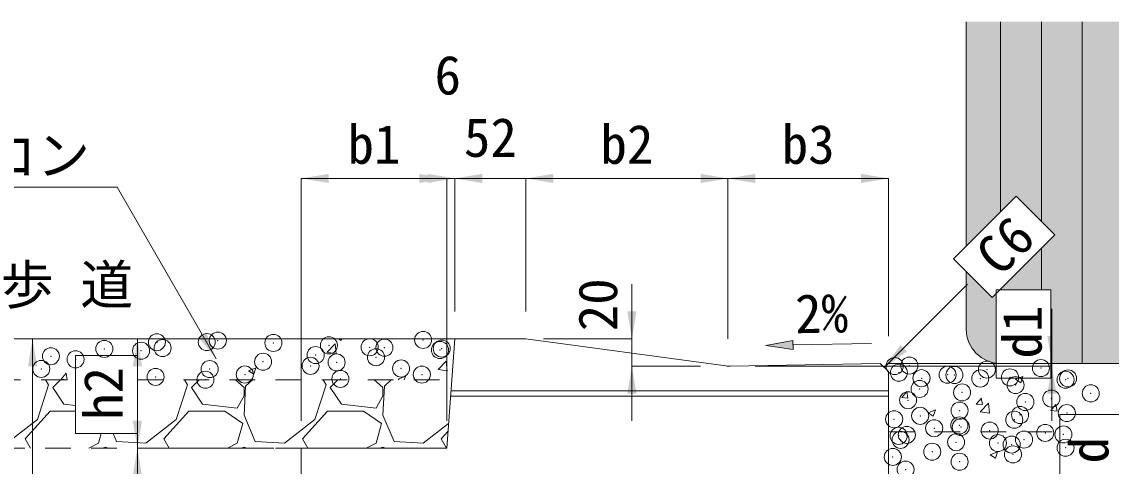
# Model space of a CAD drawing. Units: millimetres at full size. Extents: x 14445 to 39803, y 10010 to 18037.
# Drawn here: x 33709 to 34507, y 14576 to 14901 of the extents above; entities that cross this region are included whole.
import ezdxf
from ezdxf.enums import TextEntityAlignment as Align

# ---------------------------------------------------------------- set-up
doc = ezdxf.new("R2010")
doc.units = ezdxf.units.MM
doc.header["$LTSCALE"] = 25
doc.header["$PDMODE"] = 32
doc.header["$PDSIZE"] = 12.5
doc.linetypes.add('USER1', pattern=[1.35, 0.75, -0.6])
for name, color, linetype, lineweight in [('0_2', 7, 'Continuous', 9), ('寸法引出', 7, 'Continuous', 9), ('寸法線', 7, 'Continuous', 9), ('本体', 2, 'Continuous', 5), ('補助線', 8, 'Continuous', 20), ('ﾊｯﾁﾝｸﾞ', 7, 'Continuous', 5)]:
    doc.layers.add(name, color=color, linetype=linetype, lineweight=lineweight)
doc.styles.add('ＭＳ ゴシック', font='')
doc.styles.get('ＭＳ ゴシック').set_extended_font_data('MS Gothic')

# ---------------------------------------------------------------- blocks, each defined once
blk = doc.blocks.new('filled_arrow')
at = {"color": 0, "linetype": 'Continuous', "lineweight": -2}
blk.add_solid([(7.5, 1.25), (0, 0), (7.5, -1.25)], dxfattribs=at)

msp = doc.modelspace()

# ---------------------------------------------------------------- hatches: boundary and pattern name
at = {"layer": '寸法線'}
for points in [[(34273.57, 14667.93), (34253.63, 14664.21), (34273.7, 14661.26)], [(34273.57, 14667.92), (34253.63, 14664.21), (34273.69, 14661.26)]]:
    msp.add_hatch(color=256, dxfattribs=at).paths.add_polyline_path(points)
at = {"layer": 'ﾊｯﾁﾝｸﾞ'}
for points in [[(34425.24, 14704.97), (34462.47, 14704.97), (34462.47, 14651.05), (34515.47, 14651.05, 0.41421), (34540.47, 14676.05), (34540.47, 14901.05), (34400.47, 14901.05), (34400.47, 14736.88), (34436.98, 14773.38), (34465.31, 14745.05)], [(34422.39, 14651.24), (34422.39, 14702.13), (34419.49, 14699.23), (34400.47, 14718.25), (34400.47, 14676.05, 0.3785)]]:
    msp.add_hatch(color=256, dxfattribs=at).paths.add_polyline_path(points)

# ---------------------------------------------------------------- linework, layer by layer
at = {"layer": '0_2'}
for p, q in [((34400.47, 14736.88), (34400.47, 14901.05)), ((34400.47, 14676.05), (34400.47, 14718.25)), ((34515.47, 14651.05), (34425.47, 14651.05))]:
    msp.add_line(p, q, dxfattribs=at)
at = {"layer": '0_2', "lineweight": 5}
for p, q in [((34425.47, 14761.88), (34425.47, 14901.05)), ((34455.47, 14901.05), (34455.47, 14754.89)), ((34485.47, 14901.05), (34485.47, 14651.05)), ((34455.47, 14735.21), (34455.47, 14704.97)), ((34425.47, 14704.97), (34425.47, 14705.21))]:
    msp.add_line(p, q, dxfattribs=at)
at = {"layer": '0_2', "lineweight": 20}
for p, q in [((33621.72, 14669.04), (34025.98, 14669.04)), ((34343.48, 14651.06), (34836.49, 14651.06))]:
    msp.add_line(p, q, dxfattribs=at)
at = {"layer": '0_2', "linetype": 'USER1'}
for p, q in [((33621.72, 14639.04), (33748.14, 14639.04)), ((33793.44, 14639.04), (34023.73, 14639.04)), ((34343.48, 14601.05), (34469.02, 14601.05)), ((33913.48, 14589.04), (33621.72, 14589.04))]:
    msp.add_line(p, q, dxfattribs=at)
at = {"layer": '0_2'}
msp.add_arc((34425.47, 14676.05), 25, 180, 270, dxfattribs=at)
at = {"layer": '寸法引出'}
for p, q in [((34155.61, 14709.04), (34155.61, 14609.04)), ((34090.94, 14669.04), (34155.61, 14669.04)), ((34205.97, 14649.04), (34155.61, 14649.04))]:
    msp.add_line(p, q, dxfattribs=at)
at = {"layer": '寸法線'}
for p, q in [((33913.48, 14786.43), (34019.98, 14786.43)), ((33913.48, 14609.04), (33913.48, 14786.43)), ((33979.98, 14786.43), (34065.98, 14786.43)), ((33985.98, 14786.43), (34117.98, 14786.43)), ((34019.98, 14609.04), (34019.98, 14786.43)), ((34019.98, 14609.04), (34019.98, 14786.43)), ((34025.98, 14689.04), (34025.98, 14786.43)), ((34025.98, 14689.04), (34025.98, 14786.43)), ((34077.98, 14689.04), (34077.98, 14786.43)), ((34077.98, 14786.43), (34225.97, 14786.43)), ((34077.98, 14689.04), (34077.98, 14786.43)), ((34225.97, 14669.04), (34225.97, 14786.43)), ((34225.97, 14786.43), (34343.47, 14786.43)), ((34225.97, 14669.04), (34225.97, 14786.43)), ((34343.47, 14671.04), (34343.47, 14786.43)), ((34340.48, 14648), (34401.48, 14709)), ((34463.19, 14609.04), (34463.19, 14691.04)), ((33716.73, 14149.04), (33716.73, 14669.04)), ((34005.98, 14669.04), (33716.73, 14669.04)), ((33793.5, 14589.04), (33793.5, 14669.04)), ((34005.98, 14669.04), (33793.5, 14669.04)), ((34273.63, 14664.59), (34331.13, 14665.71)), ((34245.97, 14649.04), (34463.19, 14649.04)), ((34363.48, 14651.04), (34515.29, 14651.04)), ((34363.48, 14651.04), (34584.95, 14651.04)), ((34363.48, 14651.04), (34463.19, 14651.04)), ((33793.5, 14149.04), (33793.5, 14589.04)), ((33893.48, 14589.04), (33793.5, 14589.04)), ((33893.48, 14589.04), (33793.5, 14589.04))]:
    msp.add_line(p, q, dxfattribs=at)
msp.add_lwpolyline([(33851.16, 14654.49), (33778.73, 14779.95), (33529.69, 14779.95)], dxfattribs=at)
for points in [[(34273.57, 14667.93), (34253.63, 14664.21), (34273.7, 14661.26)], [(34273.57, 14667.92), (34253.63, 14664.21), (34273.69, 14661.26)]]:
    msp.add_lwpolyline(points, close=True, dxfattribs=at)
at = {"layer": '本体', "lineweight": 20}
for p, q in [((34025.98, 14669.04), (34019.98, 14589.04)), ((34025.98, 14669.04), (34077.98, 14669.04)), ((34224.47, 14649.24), (34077.98, 14669.04)), ((34337.48, 14650.93), (34227.49, 14649.06)), ((34337.48, 14650.93), (34343.48, 14645.04)), ((34343.48, 14159.04), (34343.48, 14645.04)), ((33913.48, 14589.04), (33913.48, 14159.04)), ((33913.48, 14589.04), (34019.98, 14589.04))]:
    msp.add_line(p, q, dxfattribs=at)
at = {"layer": '本体', "color": 4}
for p, q in [((34022.83, 14627.04), (34128.48, 14627.04)), ((34023.13, 14631.04), (34128.48, 14631.04)), ((34343.48, 14631.04), (34128.48, 14631.04)), ((34343.48, 14627.04), (34128.48, 14627.04))]:
    msp.add_line(p, q, dxfattribs=at)
at = {"layer": '本体', "lineweight": 20}
msp.add_arc((34227.15, 14669.06), 20, 262.30387, 270.97436, dxfattribs=at)
at = {"layer": '補助線', "lineweight": 13}
for points in [[(34391.15, 14727.56), (34436.98, 14773.38), (34465.31, 14745.05), (34419.49, 14699.23)], [(34422.39, 14640.18), (34422.39, 14704.98), (34462.47, 14704.98), (34462.47, 14640.18)], [(34422.39, 14640.17), (34422.39, 14704.97), (34462.47, 14704.97), (34462.47, 14640.17)], [(34469.02, 14564.14), (34469.02, 14613.73), (34517.52, 14613.73), (34517.52, 14564.14)]]:
    msp.add_lwpolyline(points, close=True, dxfattribs=at)
at = {"layer": '補助線'}
msp.add_lwpolyline([(33748.14, 14656.93), (33793.44, 14656.93), (33793.44, 14599.86), (33748.14, 14599.86)], close=True, dxfattribs=at)
at = {"layer": 'ﾊｯﾁﾝｸﾞ'}
for p, q in [((33932.32, 14659.16), (33938.25, 14665.34)), ((33939.08, 14658.1), (33938.24, 14665.34)), ((33940.77, 14669.04), (33942.68, 14667.75)), ((33942.68, 14667.75), (33943.12, 14669.04)), ((33932.3, 14659.18), (33939.08, 14658.13)), ((34013.64, 14646.54), (34019.58, 14652.73)), ((34020.4, 14645.49), (34019.56, 14652.73)), ((33737.67, 14639.48), (33741.34, 14643.85)), ((33742.15, 14639.06), (33741.27, 14643.84)), ((33874.87, 14645.74), (33880.21, 14647.79)), ((33874.87, 14645.73), (33878.66, 14643.17)), ((33878.66, 14643.17), (33880.2, 14647.78)), ((33984.38, 14639.64), (33989.72, 14641.69)), ((33988.83, 14639.04), (33989.71, 14641.67)), ((34013.63, 14646.57), (34020.41, 14645.52)), ((34436.54, 14639.52), (34441.87, 14641.57)), ((34440.33, 14636.96), (34441.87, 14641.56)), ((33720.33, 14610.07), (33728.46, 14635.47)), ((33728.46, 14635.47), (33726.28, 14639.04)), ((33737.1, 14639.04), (33731.51, 14633.44)), ((33731.51, 14633.44), (33739.64, 14621.25)), ((33737.67, 14639.48), (33742.22, 14639.08)), ((33821.93, 14610.07), (33830.06, 14635.47)), ((33830.06, 14635.47), (33827.88, 14639.04)), ((33838.7, 14639.04), (33833.11, 14633.44)), ((33833.11, 14633.44), (33841.24, 14621.25)), ((33871.72, 14633.44), (33865.32, 14639.04)), ((33872.73, 14634.46), (33871.72, 14613.12)), ((33871.72, 14627.35), (33871.72, 14633.44)), ((33877.75, 14639.04), (33872.73, 14634.46)), ((33923.53, 14610.07), (33931.66, 14635.47)), ((33931.66, 14635.47), (33929.48, 14639.04)), ((33940.3, 14639.04), (33934.71, 14633.44)), ((33934.71, 14633.44), (33942.84, 14621.25)), ((33973.32, 14633.44), (33966.92, 14639.04)), ((33974.33, 14634.46), (33973.32, 14613.12)), ((33973.32, 14627.35), (33973.32, 14633.44)), ((33979.35, 14639.04), (33974.33, 14634.46)), ((33984.38, 14639.63), (33985.25, 14639.04)), ((34436.54, 14639.52), (34440.33, 14636.96)), ((33866.64, 14618.2), (33871.72, 14627.35)), ((33968.24, 14618.2), (33973.32, 14627.35)), ((34353.19, 14626.12), (34356.86, 14630.5)), ((34353.19, 14626.12), (34357.74, 14625.72)), ((34357.73, 14625.72), (34356.85, 14630.5)), ((34407.84, 14621.34), (34411.52, 14625.72)), ((34412.39, 14620.94), (34411.51, 14625.72)), ((33711.19, 14595.85), (33729.48, 14616.17)), ((33729.48, 14616.17), (33748.14, 14616.17)), ((33739.64, 14621.25), (33748.14, 14620.23)), ((33812.79, 14595.85), (33831.08, 14616.17)), ((33831.08, 14616.17), (33857.49, 14616.17)), ((33841.24, 14621.25), (33866.64, 14618.2)), ((33857.49, 14616.17), (33870.7, 14607.03)), ((33914.39, 14595.85), (33932.68, 14616.17)), ((33932.68, 14616.17), (33959.09, 14616.17)), ((33942.84, 14621.25), (33968.24, 14618.2)), ((33959.09, 14616.17), (33972.3, 14607.03)), ((34372.51, 14614.94), (34377.85, 14616.99)), ((34376.3, 14612.38), (34377.85, 14616.99)), ((34407.84, 14621.34), (34412.4, 14620.94)), ((34410.72, 14615.7), (34416.66, 14621.89)), ((34417.5, 14614.65), (34416.65, 14621.89)), ((34462.5, 14616.56), (34466.17, 14620.94)), ((34462.5, 14616.56), (34467.05, 14616.16)), ((34467.04, 14616.16), (34466.16, 14620.93)), ((33697.98, 14592.8), (33720.33, 14610.07)), ((33799.58, 14592.8), (33821.93, 14610.07)), ((33871.72, 14613.12), (33879.84, 14593.82)), ((33901.18, 14592.8), (33923.53, 14610.07)), ((33973.32, 14613.12), (33981.44, 14593.82)), ((34372.51, 14614.94), (34376.3, 14612.38)), ((34410.72, 14615.7), (34417.5, 14614.65)), ((33870.7, 14607.03), (33866.64, 14592.8)), ((33972.3, 14607.03), (33968.24, 14592.8)), ((34002.78, 14592.8), (34021.33, 14607.14)), ((34015.99, 14595.85), (34020.9, 14601.3)), ((33715.16, 14589.04), (33711.19, 14595.85)), ((33765.04, 14592.8), (33757.85, 14589.04)), ((33767.05, 14599.86), (33765.04, 14592.8)), ((33775.7, 14599.86), (33778.24, 14593.82)), ((33778.24, 14593.82), (33799.58, 14592.8)), ((33816.76, 14589.04), (33812.79, 14595.85)), ((33866.64, 14592.8), (33859.45, 14589.04)), ((33879.84, 14593.82), (33901.18, 14592.8)), ((33918.36, 14589.04), (33914.39, 14595.85)), ((33968.24, 14592.8), (33961.05, 14589.04)), ((33981.44, 14593.82), (34002.78, 14592.8)), ((34019.96, 14589.04), (34015.99, 14595.85)), ((33767.83, 14589.04), (33770.12, 14589.75)), ((33770.12, 14589.75), (33772.02, 14589.04)), ((33869.43, 14589.04), (33871.72, 14589.75)), ((33871.72, 14589.75), (33873.62, 14589.04)), ((33971.03, 14589.04), (33973.32, 14589.75)), ((33973.32, 14589.75), (33975.22, 14589.04)), ((34418, 14584.26), (34423.33, 14586.31)), ((34418, 14584.26), (34421.79, 14581.7)), ((34421.79, 14581.7), (34423.33, 14586.31))]:
    msp.add_line(p, q, dxfattribs=at)
for p in [(33807.75, 14666.57), (33844.27, 14666.67), (33852.37, 14667.74), (33893.05, 14666.02), (34002.71, 14668.23), (33769.26, 14661.69), (33796.15, 14660.33), (33811.95, 14662.29), (33933.73, 14664.3), (33963.59, 14662.87), (33974.4, 14662.59), (34015.08, 14660.87), (34016.35, 14661.91), (33730.14, 14656.32), (33748.21, 14654.02), (33885.52, 14652.28), (33924.01, 14657.16), (33939.36, 14651.77), (33968.22, 14655.57), (33723.07, 14647.04), (33846.4, 14646.91), (33872.16, 14642.93), (33920.29, 14649.26), (33986.56, 14647.34), (34001.79, 14642.87), (34348.06, 14649.09), (34351.15, 14644.28), (34358.8, 14649.48), (34386.78, 14642.74), (34391.82, 14642.56), (34415.64, 14646.54), (34455.19, 14647.62), (33806.82, 14641.2), (33843.3, 14639.13), (33942.12, 14639.71), (34367.71, 14640.23), (34410.76, 14639.99), (34432.5, 14640.84), (34436.57, 14635.19), (34473.18, 14639.12), (34475.06, 14640.07), (34366.32, 14632.36), (34397.45, 14629.83), (34491.65, 14629.14), (34357.87, 14624.12), (34443.72, 14622.83), (34462.79, 14625.34), (34347.66, 14610.18), (34366.74, 14612.69), (34395.59, 14616.49), (34435.65, 14609.83), (34439.86, 14613.32), (34474.14, 14614.71), (34376.98, 14603.62), (34395.42, 14605.69), (34396.52, 14604.46), (34417.66, 14601.9), (34350.98, 14598.07), (34352.37, 14595.11), (34356.95, 14598.75), (34442.75, 14595.28), (34458.34, 14600.19), (34471.61, 14599.08), (34375.55, 14586.44), (34393.05, 14593.39), (34423.67, 14592.77), (34433.73, 14591.67), (34473.21, 14589.34), (34346.69, 14582.64), (34395.6, 14579.1), (34434.72, 14584.46), (34356.02, 14573.38)]:
    msp.add_point(p, dxfattribs=at)

# ---------------------------------------------------------------- block references
at = {"layer": '寸法引出', "xscale": 2.67, "yscale": 2.67}
for p, rotation in [((34155.61, 14669.04), 90), ((34155.61, 14649.04), 270)]:
    msp.add_blockref('filled_arrow', p, dxfattribs=dict(at, rotation=rotation))
at = {"layer": '寸法線', "xscale": 2.67, "yscale": 2.67}
for p in [(33913.48, 14786.43), (34025.98, 14786.43), (34077.98, 14786.43), (34077.98, 14786.43), (34225.97, 14786.43)]:
    msp.add_blockref('filled_arrow', p, dxfattribs=at)
for p, rotation in [((34019.98, 14786.43), 180), ((34019.98, 14786.43), 180), ((34025.98, 14786.43), 180), ((34225.97, 14786.43), 180), ((34343.47, 14786.43), 180), ((33851.16, 14654.49), 120), ((33716.73, 14669.04), 270), ((33793.5, 14669.04), 270), ((34340.48, 14648), 45), ((34463.19, 14651.04), 90), ((34463.19, 14649.04), 270), ((33793.5, 14589.04), 90), ((33793.5, 14589.04), 270)]:
    msp.add_blockref('filled_arrow', p, dxfattribs=dict(at, rotation=rotation))

# ---------------------------------------------------------------- texts
at = {"layer": '0_2', "style": 'ＭＳ ゴシック'}
msp.add_text('歩 道', height=28.48, dxfattribs=at).set_placement((33693.41, 14685.9), align=Align.BOTTOM_LEFT)
at = {"layer": '寸法引出', "style": 'ＭＳ ゴシック'}
msp.add_text('20', height=28.48, rotation=90, dxfattribs=at).set_placement((34130.61, 14693.95), align=Align.MIDDLE_CENTER)
at = {"layer": '寸法線', "style": 'ＭＳ ゴシック'}
for s, p in [('6', (34020.76, 14862.06)), ('b1', (33966.73, 14811.43)), ('52', (34051.98, 14816.43)), ('b2', (34151.98, 14811.43)), ('b3', (34284.72, 14811.43))]:
    msp.add_text(s, height=28.48, dxfattribs=at).set_placement(p, align=Align.MIDDLE_CENTER)
msp.add_text('普通アスコン', height=28.48, dxfattribs=at).set_placement((33758.73, 14817.62), align=Align.TOP_RIGHT)
msp.add_text('C6', height=28.48, rotation=45, dxfattribs=at).set_placement((34405.02, 14733.75), align=Align.TOP_LEFT)
msp.add_text('2%', height=28.48, rotation=1.146, dxfattribs=at).set_placement((34275.61, 14664.56), align=Align.BOTTOM_LEFT)
for s, p in [('d1', (34441.37, 14674.04)), ('h2', (33768.5, 14629.04)), ('d', (34490.29, 14587.54))]:
    msp.add_text(s, height=28.48, rotation=90, dxfattribs=at).set_placement(p, align=Align.MIDDLE_CENTER)

doc.saveas('drawing.dxf')
